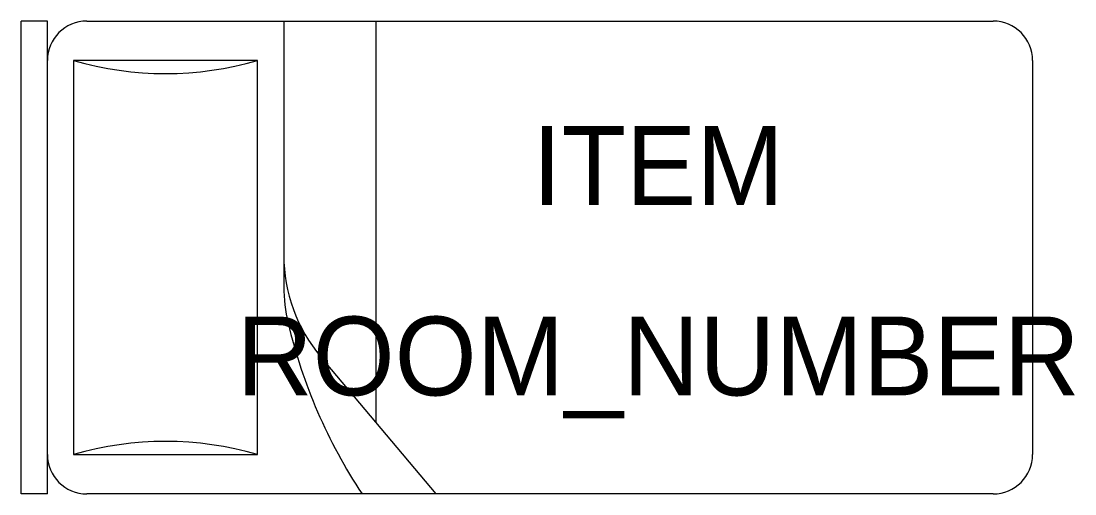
# Model space of a CAD drawing. Extents: x 0 to 2.04, y 0 to 0.91.
import ezdxf
from ezdxf.enums import TextEntityAlignment as Align

# ---------------------------------------------------------------- set-up
doc = ezdxf.new("R2010")
doc.units = 0
doc.header["$LTSCALE"] = 48
doc.header["$MEASUREMENT"] = 0
doc.layers.get('0').update_dxf_attribs({"linetype": 'CONTINUOUS'})
doc.styles.add('ATT', font='TXT')

msp = doc.modelspace()

# ---------------------------------------------------------------- linework, layer by layer
at = {"color": 0, "linetype": 'ByBlock'}
for p, q in [((0, 0), (0, 0.9144)), ((0.0508, 0.9144), (0, 0.9144)), ((0.0508, 0), (0.0508, 0.9144)), ((0.127, 0.9144), (1.8796, 0.9144)), ((0.508, 0.9144), (0.508, 0.4009)), ((0.6858, 0.9144), (0.6858, 0.1397)), ((0.4572, 0.8382), (0.1016, 0.8382)), ((0.1016, 0.8382), (0.1016, 0.0762)), ((0.4572, 0.0762), (0.4572, 0.8382)), ((1.9558, 0.8382), (1.9558, 0.0762)), ((0.8029, 0), (0.5797, 0.265)), ((0.1016, 0.0762), (0.4572, 0.0762)), ((0.0508, 0), (0, 0)), ((1.8796, 0), (0.127, 0))]:
    msp.add_line(p, q, dxfattribs=at)
for centre, radius, start, end in [((0.127, 0.8382), 0.0762, 90, 180), ((1.8796, 0.8382), 0.0762, 0, 90), ((0.2794, 1.4478), 0.635, 253.7398, 286.2602), ((0.8128, 0.4614), 0.3048, 180, 220.1059), ((0.8128, 0.4009), 0.3048, 180, 193.3928), ((1.5218, 0.5697), 1.0336, 193.3928, 213.4501), ((0.2794, -0.5334), 0.635, 73.7398, 106.2602), ((0.127, 0.0762), 0.0762, 180, 270), ((1.8796, 0.0762), 0.0762, 270, 0)]:
    msp.add_arc(centre, radius, start, end, dxfattribs=at)

# ---------------------------------------------------------------- texts
at = {"color": 0, "linetype": 'ByBlock', "style": 'ATT'}
for tag, text, flags, p in [('ITEM', 'INSTITUTIONAL BED', 3, (1.2319, 0.5588)), ('ROOM_NUMBER', '', 1, (1.2319, 0.1905))]:
    msp.add_attdef(tag, text=text, height=0.1524, dxfattribs=dict(at, flags=flags)).set_placement(p, align=Align.CENTER)

doc.saveas('drawing.dxf')
